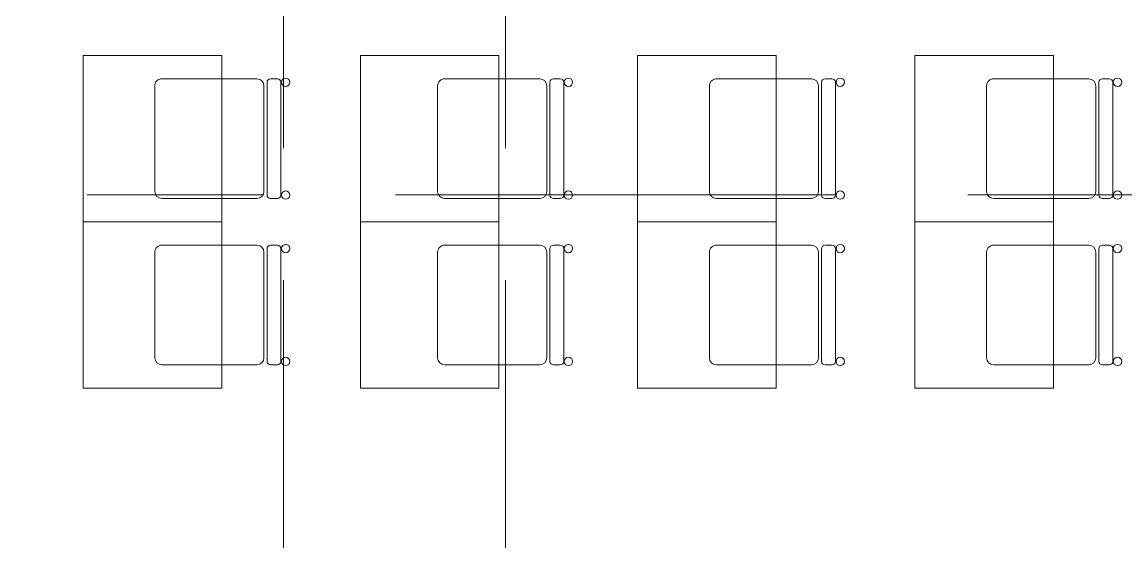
# Model space of a CAD drawing. Header units: millimetres. Extents: x 35092 to 251863, y -8553 to 29549.
# Drawn here: x 41417 to 45398, y 2348 to 4223 of the extents above; entities that cross this region are included whole.
import ezdxf

# ---------------------------------------------------------------- set-up
doc = ezdxf.new("R2010")
doc.units = ezdxf.units.MM
doc.linetypes.add('Осевая', pattern=[3175, 635, -476.25, 1587.5, -476.25])
doc.layers.add('I-FURN-1', color=9, linetype='Continuous', lineweight=9, true_color=0x808080)
doc.layers.add('Оси-2', color=7, linetype='Осевая', lineweight=9)

# ---------------------------------------------------------------- blocks, each defined once
blk = doc.blocks.new('Стол базовый прямоугольный - 1_7а-25476368-План расстановки мебели и оборудования 2 этажа в осях 12-23')
at = {"layer": 'I-FURN-1'}
for p, q in [((250, 300), (-250, 300)), ((-250, 300), (-250, -300)), ((250, -300), (250, 300)), ((-250, -300), (250, -300))]:
    blk.add_line(p, q, dxfattribs=at)
blk = doc.blocks.new('Стул Breuer - 1_9а-25403171-План расстановки мебели и оборудования 2 этажа в осях 12-23')
at = {"layer": 'I-FURN-1'}
for p, q in [((190.5, 241.3), (-190.5, 241.3)), ((-215.9, 215.9), (-215.9, 0)), ((215.9, 0), (215.9, 215.9)), ((-215.9, 0), (-215.9, -127)), ((215.9, -127), (215.9, 0)), ((-190.5, -152.4), (190.5, -152.4)), ((-215.9, -176.2), (-215.9, -200.8)), ((203.2, -163.5), (-203.2, -163.5)), ((215.9, -200.8), (215.9, -176.2)), ((-203.2, -213.5), (203.2, -213.5))]:
    blk.add_line(p, q, dxfattribs=at)
for centre, radius, start, end in [((-190.5, 215.9), 25.4, 90, 180), ((190.5, 215.9), 25.4, 0, 90), ((-190.5, -127), 25.4, 180, 270), ((190.5, -127), 25.4, 270, 360), ((-203.2, -176.2), 12.7, 90, 180), ((203.2, -176.2), 12.7, 360, 90), ((-203.5, -230.6), 15.1, 360, 180), ((-203.5, -230.6), 15.1, 180, 360), ((-203.2, -200.8), 12.7, 180, 270), ((203.7, -230.6), 15.1, 360, 180), ((203.7, -230.6), 15.1, 180, 360), ((203.2, -200.8), 12.7, 270, 360)]:
    blk.add_arc(centre, radius, start, end, dxfattribs=at)
blk = doc.blocks.new('Стул Breuer - 1_9а-V52-План расстановки мебели и оборудования 2 этажа в осях 12-23')
at = {"layer": 'I-FURN-1'}
for p, q in [((190.5, 241.3), (-190.5, 241.3)), ((-215.9, 215.9), (-215.9, 20)), ((215.9, 20), (215.9, 215.9)), ((-215.9, 20), (-215.9, -127)), ((215.9, -127), (215.9, 20)), ((-190.5, -152.4), (190.5, -152.4)), ((-215.9, -176.2), (-215.9, -200.8)), ((203.2, -163.5), (-203.2, -163.5)), ((215.9, -200.8), (215.9, -176.2)), ((-203.2, -213.5), (203.2, -213.5))]:
    blk.add_line(p, q, dxfattribs=at)
for centre, radius, start, end in [((-190.5, 215.9), 25.4, 90, 180), ((190.5, 215.9), 25.4, 0, 90), ((-190.5, -127), 25.4, 180, 270), ((190.5, -127), 25.4, 270, 360), ((-203.2, -176.2), 12.7, 90, 180), ((203.2, -176.2), 12.7, 360, 90), ((-203.5, -230.6), 15.1, 360, 180), ((-203.5, -230.6), 15.1, 180, 360), ((-203.2, -200.8), 12.7, 180, 270), ((203.7, -230.6), 15.1, 360, 180), ((203.7, -230.6), 15.1, 180, 360), ((203.2, -200.8), 12.7, 270, 360)]:
    blk.add_arc(centre, radius, start, end, dxfattribs=at)
blk = doc.blocks.new('Стул Breuer - 1_9а-V53-План расстановки мебели и оборудования 2 этажа в осях 12-23')
at = {"layer": 'I-FURN-1'}
for p, q in [((190.5, 241.3), (-190.5, 241.3)), ((-215.9, 215.9), (-215.9, 0)), ((215.9, 0), (215.9, 215.9)), ((-215.9, 0), (-215.9, -127)), ((215.9, -127), (215.9, 0)), ((-190.5, -152.4), (190.5, -152.4)), ((-215.9, -176.2), (-215.9, -200.8)), ((203.2, -163.5), (-203.2, -163.5)), ((215.9, -200.8), (215.9, -176.2)), ((-203.2, -213.5), (203.2, -213.5))]:
    blk.add_line(p, q, dxfattribs=at)
for centre, radius, start, end in [((-190.5, 215.9), 25.4, 90, 180), ((190.5, 215.9), 25.4, 15, 90), ((190.5, 215.9), 25.4, 0, 15), ((-190.5, -127), 25.4, 180, 270), ((190.5, -127), 25.4, 270, 360), ((-203.2, -176.2), 12.7, 90, 180), ((203.2, -176.2), 12.7, 360, 90), ((-203.5, -230.6), 15.1, 360, 180), ((-203.5, -230.6), 15.1, 180, 360), ((-203.2, -200.8), 12.7, 180, 270), ((203.7, -230.6), 15.1, 360, 180), ((203.7, -230.6), 15.1, 180, 360), ((203.2, -200.8), 12.7, 270, 360)]:
    blk.add_arc(centre, radius, start, end, dxfattribs=at)

msp = doc.modelspace()

# ---------------------------------------------------------------- linework, layer by layer
at = {"layer": 'Оси-2'}
for p, q in [((42360, 593.7), (42360, 24898.1)), ((43160, 593.7), (43160, 24898.1)), ((38477.2, 3600), (82200, 3600))]:
    msp.add_line(p, q, dxfattribs=at)

# ---------------------------------------------------------------- block references
at = {"layer": 'I-FURN-1'}
for p in [(41886.9, 3802.5), (42886.9, 3802.5), (43886.9, 3802.5), (44886.9, 3802.5), (41886.9, 3202.5), (42886.9, 3202.5), (43886.9, 3202.5), (44886.9, 3202.5)]:
    msp.add_blockref('Стол базовый прямоугольный - 1_7а-25476368-План расстановки мебели и оборудования 2 этажа в осях 12-23', p, dxfattribs=at)
at = {"layer": 'I-FURN-1', "rotation": 89.99999999999959}
for name, p in [('Стул Breuer - 1_9а-25403171-План расстановки мебели и оборудования 2 этажа в осях 12-23', (42136.9, 3802.5)), ('Стул Breuer - 1_9а-V52-План расстановки мебели и оборудования 2 этажа в осях 12-23', (43156.9, 3802.5)), ('Стул Breuer - 1_9а-V53-План расстановки мебели и оборудования 2 этажа в осях 12-23', (44136.9, 3802.5)), ('Стул Breuer - 1_9а-25403171-План расстановки мебели и оборудования 2 этажа в осях 12-23', (45136.9, 3802.5)), ('Стул Breuer - 1_9а-25403171-План расстановки мебели и оборудования 2 этажа в осях 12-23', (42136.9, 3202.5)), ('Стул Breuer - 1_9а-V52-План расстановки мебели и оборудования 2 этажа в осях 12-23', (43156.9, 3202.5)), ('Стул Breuer - 1_9а-25403171-План расстановки мебели и оборудования 2 этажа в осях 12-23', (44136.9, 3202.5)), ('Стул Breuer - 1_9а-25403171-План расстановки мебели и оборудования 2 этажа в осях 12-23', (45136.9, 3202.5))]:
    msp.add_blockref(name, p, dxfattribs=at)

doc.saveas('drawing.dxf')
